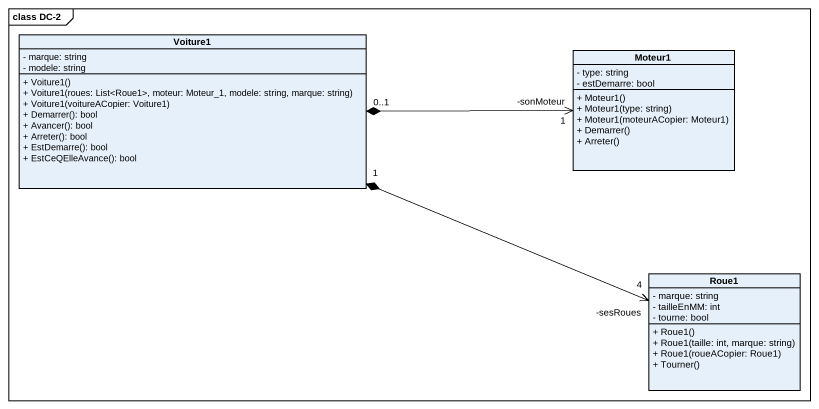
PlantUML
@startuml
mainframe class DC-2
hide circle
hide empty members
skinparam classAttributeIconSize 0
class Voiture1 {
  - marque: string
  - modele: string
  + Voiture1()
  + Voiture1(roues: List<Roue1>, moteur: Moteur_1, modele: string, marque: string)
  + Voiture1(voitureACopier: Voiture1)
  + Demarrer(): bool
  + Avancer(): bool
  + Arreter(): bool
  + EstDemarre(): bool
  + EstCeQElleAvance(): bool
}
class Moteur1 {
  - type: string
  - estDemarre: bool
  + Moteur1()
  + Moteur1(type: string)
  + Moteur1(moteurACopier: Moteur1)
  + Demarrer()
  + Arreter()
}
class Roue1 {
  - marque: string
  - tailleEnMM: int
  - tourne: bool
  + Roue1()
  + Roue1(taille: int, marque: string)
  + Roue1(roueACopier: Roue1)
  + Tourner()
}
Moteur1 "-sonMoteur\n1" <-left-* "0..1" Voiture1
Roue1 "-sesRoues\n4" <-left-* "1" Voiture1
@enduml
